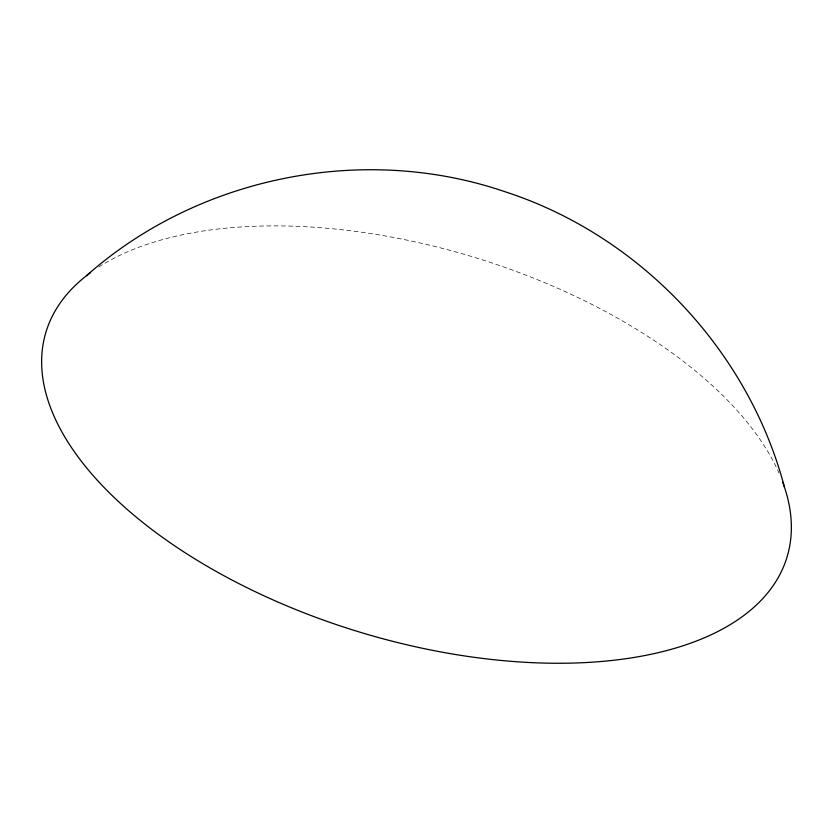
<?xml version="1.0" encoding="UTF-8"?>
<svg xmlns="http://www.w3.org/2000/svg" width="833" height="833" viewBox="0 0 833 833"><rect width="100%" height="100%" fill="white"/><g stroke="black" fill="none" stroke-linecap="round" stroke-linejoin="round"><path stroke-width="0.62" stroke-dasharray="4.17 3.12" d="M98.835 266.966A387.22 195.942 16.9 0 1 472.738 256.866A387.22 195.942 16.9 0 1 778.897 472.852"/><path stroke-width="1.25" d="M86.497 275.692C198.192 176.575 363.24 143.349 504.6 191.59C639.463 235.135 748.294 349.933 784.394 486.972M782.739 482.286A387.22 195.942 16.9 0 1 360.262 632.278A387.22 195.942 16.9 0 1 90.453 272.703"/></g></svg>
